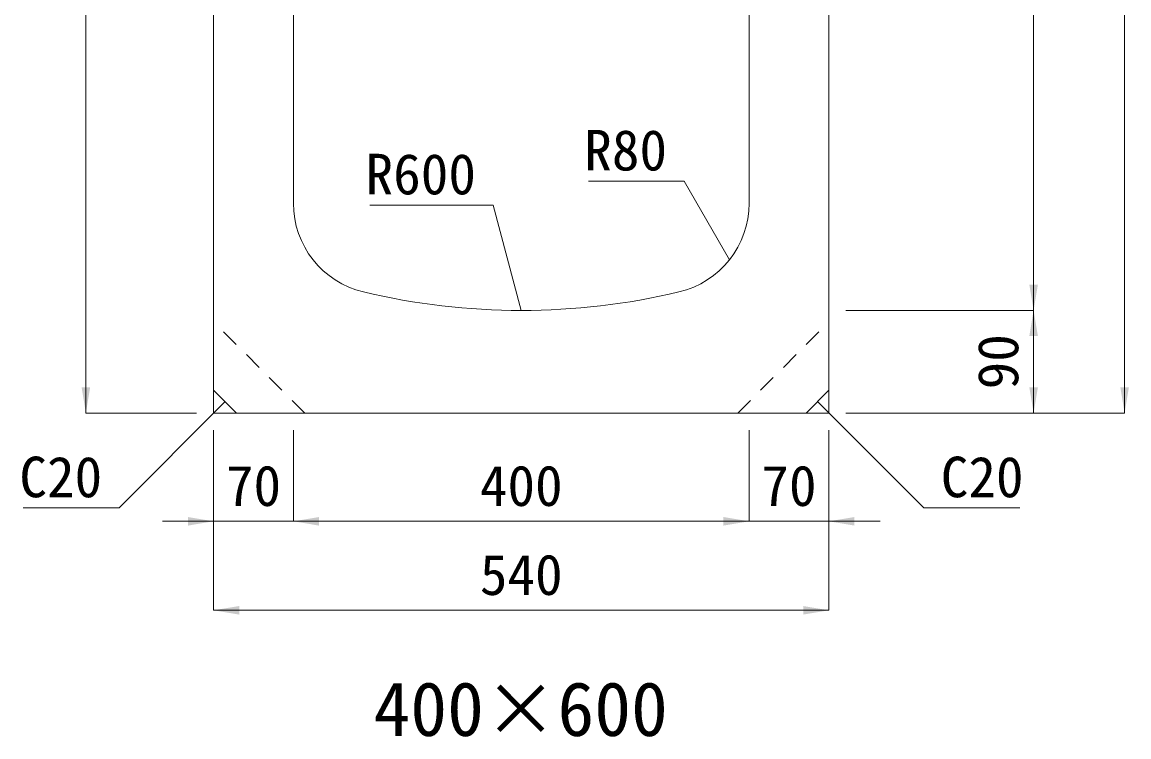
# Model space of a CAD drawing. Units: millimetres at full size; some dimension numbers follow another scale. Extents: x -3301 to 90699, y 107523 to 139162.
# Drawn here: x 15646 to 16618, y 130128 to 130755 of the extents above; entities that cross this region are included whole.
import ezdxf
from ezdxf.enums import TextEntityAlignment as Align

# ---------------------------------------------------------------- set-up
doc = ezdxf.new("R2010")
doc.units = ezdxf.units.MM
doc.header["$LTSCALE"] = 21
doc.linetypes.add('USER1', pattern=[1.35, 0.75, -0.6])
for name, color, linetype, lineweight in [('0_2', 7, 'USER1', 9), ('寸法線', 7, 'Continuous', 9), ('引出線', 4, 'Continuous', 9), ('本体', 2, 'Continuous', 9), ('補助線', 8, 'Continuous', 13)]:
    doc.layers.add(name, color=color, linetype=linetype, lineweight=lineweight)
doc.styles.add('ＭＳ ゴシック', font='')
doc.styles.get('ＭＳ ゴシック').set_extended_font_data('MS Gothic')

# ---------------------------------------------------------------- blocks, each defined once
blk = doc.blocks.new('filled_arrow')
at = {"color": 0, "linetype": 'Continuous', "lineweight": -2}
blk.add_solid([(7.5, 1.25), (0, 0), (7.5, -1.25)], dxfattribs=at)

msp = doc.modelspace()

# ---------------------------------------------------------------- linework, layer by layer
at = {"layer": '寸法線'}
for p, q in [((16613.77, 131255.05), (16613.77, 130412.05)), ((15702.08, 131192.05), (15702.08, 130412.05)), ((16533.91, 131102.05), (16533.91, 130502.05)), ((16369.2, 130502.05), (16533.91, 130502.05)), ((16369.2, 130502.05), (16533.91, 130502.05)), ((16533.91, 130502.05), (16533.91, 130412.05)), ((15799.2, 130412.05), (15702.08, 130412.05)), ((16369.2, 130412.05), (16533.91, 130412.05)), ((16369.2, 130412.05), (16613.77, 130412.05)), ((15814.2, 130397.05), (15814.2, 130317.11)), ((15814.2, 130397.05), (15814.2, 130239.07)), ((15884.2, 130397.05), (15884.2, 130317.11)), ((15884.2, 130397.05), (15884.2, 130317.11)), ((16284.2, 130397.05), (16284.2, 130317.11)), ((16284.2, 130397.05), (16284.2, 130317.11)), ((16354.2, 130397.05), (16354.2, 130317.11)), ((16354.2, 130397.05), (16354.2, 130239.07)), ((15769.2, 130317.11), (15929.2, 130317.11)), ((15884.2, 130317.11), (16284.2, 130317.11)), ((16239.2, 130317.11), (16399.2, 130317.11)), ((15814.2, 130239.07), (16354.2, 130239.07))]:
    msp.add_line(p, q, dxfattribs=at)
at = {"layer": '引出線'}
for points in [[(16266.96, 130546.47), (16227.17, 130615.39), (16143.26, 130615.39)], [(16084.2, 130502.05), (16059.45, 130594.42), (15951.18, 130594.42)], [(15824.2, 130422.05), (15731.36, 130328.82), (15647.07, 130328.82)], [(16344.2, 130422.05), (16437.43, 130328.82), (16521.72, 130328.82)]]:
    msp.add_lwpolyline(points, dxfattribs=at)
at = {"layer": '本体', "lineweight": 13}
for p, q in [((16354.2, 131249.05), (16354.2, 130432.05)), ((15814.2, 131186.05), (15814.2, 130432.05)), ((15884.2, 131022.05), (15884.2, 130596.09)), ((16284.2, 131022.05), (16284.2, 130596.09)), ((15834.2, 130412.05), (15814.2, 130432.05)), ((16334.2, 130412.05), (16354.2, 130432.05)), ((15834.2, 130412.05), (16334.2, 130412.05)), ((16334.2, 130412.05), (16274.2, 130412.05))]:
    msp.add_line(p, q, dxfattribs=at)
at = {"layer": '本体', "color": 7, "linetype": 'USER1'}
for p, q in [((15894.2, 130412.05), (15814.2, 130492.05)), ((16274.2, 130412.05), (16354.2, 130492.05))]:
    msp.add_line(p, q, dxfattribs=at)
at = {"layer": '本体', "lineweight": 13}
for centre, radius, start, end in [((15964.2, 130596.09), 80, 180, 256.65764), ((16204.2, 130596.09), 80, 283.34236, 0), ((16084.2, 131102.05), 600, 256.65764, 283.34236)]:
    msp.add_arc(centre, radius, start, end, dxfattribs=at)
at = {"layer": '補助線'}
for p, q in [((15814.2, 130412.05), (15814.2, 130432.05)), ((16354.2, 130412.05), (16354.2, 130432.05)), ((15834.2, 130412.05), (15814.2, 130412.05)), ((16334.2, 130412.05), (16354.2, 130412.05))]:
    msp.add_line(p, q, dxfattribs=at)

# ---------------------------------------------------------------- block references
at = {"layer": '寸法線', "xscale": 3, "yscale": 3}
for p, rotation in [((16533.91, 130502.05), 90), ((16533.91, 130502.05), 270), ((15702.08, 130412.05), 90), ((16533.91, 130412.05), 90), ((16613.77, 130412.05), 90), ((15814.2, 130317.11), 180), ((16284.2, 130317.11), 180), ((16284.2, 130317.11), 180), ((16354.2, 130239.07), 180)]:
    msp.add_blockref('filled_arrow', p, dxfattribs=dict(at, rotation=rotation))
for p in [(15884.2, 130317.11), (15884.2, 130317.11), (16354.2, 130317.11), (15814.2, 130239.07)]:
    msp.add_blockref('filled_arrow', p, dxfattribs=at)
at = {"layer": '引出線', "xscale": 0.12, "yscale": 0.12}
for p, rotation in [((16266.96, 130546.47), 120), ((16084.2, 130502.05), 105), ((15824.2, 130422.05), 225.1), ((16344.2, 130422.05), 315)]:
    msp.add_blockref('filled_arrow', p, dxfattribs=dict(at, rotation=rotation))

# ---------------------------------------------------------------- texts
at = {"layer": '0_2', "style": 'ＭＳ ゴシック'}
msp.add_text('400×600', height=47.47, dxfattribs=at).set_placement((16083.72, 130152.6), align=Align.MIDDLE_CENTER)
at = {"layer": '寸法線', "style": 'ＭＳ ゴシック'}
msp.add_text('90', height=35.6, rotation=90, dxfattribs=at).set_placement((16502.66, 130457.05), align=Align.MIDDLE_CENTER)
for s, p in [('70', (15849.2, 130348.36)), ('400', (16084.2, 130348.36)), ('70', (16319.2, 130348.36)), ('540', (16084.2, 130270.32))]:
    msp.add_text(s, height=35.6, dxfattribs=at).set_placement(p, align=Align.MIDDLE_CENTER)
at = {"layer": '引出線', "style": 'ＭＳ ゴシック'}
for s, p in [('R80', (16212.17, 130660.39)), ('R600', (16044.45, 130639.42)), ('C20', (15716.36, 130373.82))]:
    msp.add_text(s, height=35.6, dxfattribs=at).set_placement(p, align=Align.TOP_RIGHT)
msp.add_text('C20', height=35.6, dxfattribs=at).set_placement((16452.43, 130373.82), align=Align.TOP_LEFT)

doc.saveas('drawing.dxf')
